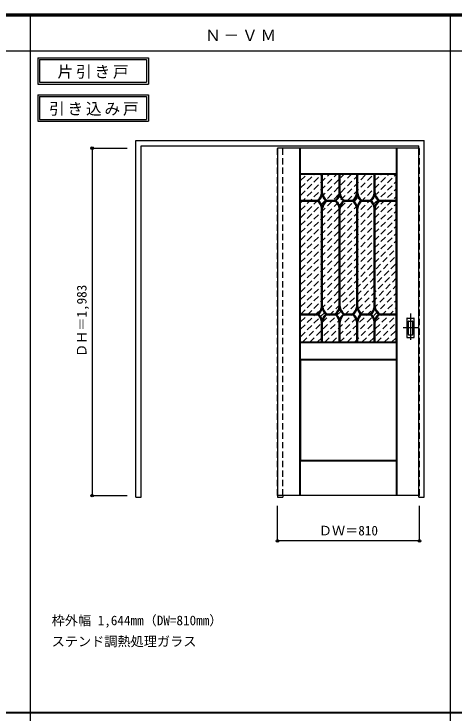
# Model space of a CAD drawing. Units: millimetres, scale not verified. Extents: x -6000 to 5700, y -4307 to 4175.
# Drawn here: x -3011 to -502, y 186 to 4175 of the extents above; entities that cross this region are included whole.
import ezdxf
from ezdxf.enums import TextEntityAlignment as Align

# ---------------------------------------------------------------- set-up
doc = ezdxf.new("R2010")
doc.units = ezdxf.units.MM
doc.header["$LTSCALE"] = 30
doc.header["$PDMODE"] = 32
doc.header["$PDSIZE"] = 15
doc.linetypes.add('CHAIN1', pattern=[8, 5, -1, 1, -1])
doc.linetypes.add('DASHED1', pattern=[1.8, 1.2, -0.6])
for name, color, linetype in [('0-1_通り芯', 4, 'CHAIN1'), ('0-2_扉', 4, 'DASHED1'), ('0-3_仕上げ', 4, 'Continuous'), ('0-4_枠', 3, 'Continuous'), ('0-6_引手', 3, 'Continuous'), ('0-A_文字', 7, 'Continuous'), ('0-B_寸法', 7, 'Continuous'), ('0-C_ハッチ', 4, 'DASHED1'), ('F-1_枠', 6, 'Continuous')]:
    doc.layers.add(name, color=color, linetype=linetype)
doc.styles.add('ＭＳ ゴシック', font='')
doc.styles.get('ＭＳ ゴシック').set_extended_font_data('MS Gothic')

msp = doc.modelspace()

# ---------------------------------------------------------------- linework, layer by layer
at = {"layer": '0-1_通り芯'}
for p, q in [((-750, 2465), (-750, 2303)), ((-709, 2384), (-791, 2384))]:
    msp.add_line(p, q, dxfattribs=at)
at = {"layer": '0-2_扉'}
for p, q in [((-1509, 3409.5), (-1509, 3405.5)), ((-702, 3409.5), (-699, 3409.5))]:
    msp.add_line(p, q, dxfattribs=at)
at = {"layer": '0-2_扉', "color": 3, "linetype": 'Continuous'}
for p, q in [((-1509, 3409.5), (-1509, 1426.5)), ((-702, 3409.5), (-1509, 3409.5)), ((-702, 1426.5), (-1509, 1426.5))]:
    msp.add_line(p, q, dxfattribs=at)
at = {"layer": '0-2_扉'}
msp.add_lwpolyline([(-702, 1426.5), (-699, 1426.5), (-699, 3409.5)], dxfattribs=at)
at = {"layer": '0-3_仕上げ', "color": 7}
for p, q in [((-1381, 1426.5), (-1381, 3409.5)), ((-1379.5, 3262), (-1379.5, 3409.5)), ((-1378, 3263.5), (-1378, 3409.5)), ((-830, 3263.5), (-830, 3409.5)), ((-828.5, 3262), (-828.5, 3409.5)), ((-827, 1426.5), (-827, 3409.5)), ((-1378, 3263.5), (-1379.5, 3262)), ((-1377, 3259.5), (-1379.5, 3262)), ((-830, 3263.5), (-1378, 3263.5)), ((-1379.5, 2204), (-1379.5, 2299)), ((-1378, 2205.5), (-1378, 2297.5)), ((-830, 2297.5), (-1378, 2297.5)), ((-831, 2301.5), (-828.5, 2299)), ((-830, 2297.5), (-828.5, 2299)), ((-830, 2205.5), (-830, 2297.5)), ((-828.5, 2204), (-828.5, 2299)), ((-1378, 2205.5), (-1379.5, 2204)), ((-1377, 2201.5), (-1379.5, 2204)), ((-1378, 2205.5), (-830, 2205.5)), ((-1379.5, 1426.5), (-1379.5, 1624)), ((-1378, 1426.5), (-1378, 1622.5)), ((-830, 1622.5), (-1378, 1622.5)), ((-831, 1626.5), (-828.5, 1624)), ((-830, 1622.5), (-828.5, 1624)), ((-830, 1426.5), (-830, 1622.5)), ((-828.5, 1426.5), (-828.5, 1624))]:
    msp.add_line(p, q, dxfattribs=at)
at = {"layer": '0-3_仕上げ', "color": 3}
for p, q in [((-1377, 2301.5), (-1377, 3259.5)), ((-831, 3259.5), (-1377, 3259.5)), ((-831, 2301.5), (-831, 3259.5)), ((-831, 2301.5), (-1377, 2301.5)), ((-1377, 2201.5), (-831, 2201.5)), ((-1377, 2201.5), (-1377, 1626.5)), ((-831, 2201.5), (-831, 1626.5)), ((-831, 1626.5), (-1377, 1626.5))]:
    msp.add_line(p, q, dxfattribs=at)
at = {"layer": '0-3_仕上げ'}
for p, q in [((-1257, 3154.69), (-1257, 3259.5)), ((-1251, 3154.5), (-1251, 3259.5)), ((-1157, 3154.6), (-1157, 3259.5)), ((-1151, 3154.6), (-1151, 3259.5)), ((-1057, 3154.6), (-1057, 3259.5)), ((-1051, 3154.6), (-1051, 3259.5)), ((-957, 3154.6), (-957, 3259.5)), ((-951, 3154.6), (-951, 3259.5)), ((-1377, 3112.5), (-1279.98, 3112.5)), ((-1228.02, 3112.5), (-1179.98, 3112.5)), ((-1128.02, 3112.5), (-1079.98, 3112.5)), ((-1028.02, 3112.5), (-979.98, 3112.5)), ((-928.02, 3112.5), (-831, 3112.5)), ((-1377, 3106.5), (-1279.98, 3106.5)), ((-1228.02, 3106.5), (-1179.98, 3106.5)), ((-1128.02, 3106.5), (-1079.98, 3106.5)), ((-1028.02, 3106.5), (-979.98, 3106.5)), ((-928.02, 3106.5), (-831, 3106.5)), ((-1257, 2506.6), (-1257, 3064.4)), ((-1251, 2506.6), (-1251, 3064.4)), ((-1157, 2506.6), (-1157, 3064.4)), ((-1151, 2506.6), (-1151, 3064.4)), ((-1057, 2506.6), (-1057, 3064.4)), ((-1051, 2506.6), (-1051, 3064.4)), ((-957, 2506.6), (-957, 3064.4)), ((-951, 2506.6), (-951, 3064.4)), ((-1377, 2464.5), (-1279.98, 2464.5)), ((-1377, 2458.5), (-1279.98, 2458.5)), ((-1228.02, 2464.5), (-1179.98, 2464.5)), ((-1228.02, 2458.5), (-1179.98, 2458.5)), ((-1128.02, 2464.5), (-1079.98, 2464.5)), ((-1128.02, 2458.5), (-1079.98, 2458.5)), ((-1028.02, 2464.5), (-979.98, 2464.5)), ((-1028.02, 2458.5), (-979.98, 2458.5)), ((-928.02, 2464.5), (-831, 2464.5)), ((-928.02, 2458.5), (-831, 2458.5)), ((-1257, 2301.5), (-1257, 2416.4)), ((-1251, 2301.5), (-1251, 2416.4)), ((-1157, 2301.5), (-1157, 2416.4)), ((-1151, 2301.5), (-1151, 2416.4)), ((-1057, 2301.5), (-1057, 2416.4)), ((-1051, 2301.5), (-1051, 2416.4)), ((-957, 2301.5), (-957, 2416.4)), ((-951, 2301.5), (-951, 2416.4))]:
    msp.add_line(p, q, dxfattribs=at)
at = {"layer": '0-3_仕上げ', "linetype": 'CHAIN1'}
for p, q in [((-1254, 3154.5), (-1254, 3259.5)), ((-1154, 3154.5), (-1154, 3259.5)), ((-1054, 3154.5), (-1054, 3259.5)), ((-954, 3154.5), (-954, 3259.5)), ((-1377, 3109.5), (-1279, 3109.5)), ((-1229, 3109.5), (-1179, 3109.5)), ((-1129, 3109.5), (-1079, 3109.5)), ((-1029, 3109.5), (-979, 3109.5)), ((-929, 3109.5), (-831, 3109.5)), ((-1254, 2506.5), (-1254, 3064.5)), ((-1154, 2506.5), (-1154, 3064.5)), ((-1054, 2506.5), (-1054, 3064.5)), ((-954, 2506.5), (-954, 3064.5)), ((-1377, 2461.5), (-1279, 2461.5)), ((-1229, 2461.5), (-1179, 2461.5)), ((-1129, 2461.5), (-1079, 2461.5)), ((-1029, 2461.5), (-979, 2461.5)), ((-929, 2461.5), (-831, 2461.5)), ((-1254, 2301.5), (-1254, 2416.5)), ((-1154, 2301.5), (-1154, 2416.5)), ((-1054, 2301.5), (-1054, 2416.5)), ((-954, 2301.5), (-954, 2416.5))]:
    msp.add_line(p, q, dxfattribs=at)
at = {"layer": '0-3_仕上げ', "color": 7}
for points in [[(-830, 3263.5), (-828.5, 3262), (-831, 3259.5)], [(-1378, 2297.5), (-1379.5, 2299), (-1377, 2301.5)], [(-830, 2205.5), (-828.5, 2204), (-831, 2201.5)], [(-1378, 1622.5), (-1379.5, 1624), (-1377, 1626.5)]]:
    msp.add_lwpolyline(points, dxfattribs=at)
at = {"layer": '0-3_仕上げ'}
for centre, radius, start, end in [((-1313.88, 3158.32), 57, 306.49767, 356.34853), ((-1194.12, 3158.32), 57, 183.65147, 233.50233), ((-1213.88, 3158.32), 57, 306.49767, 356.25364), ((-1094.12, 3158.32), 57, 183.65147, 233.50233), ((-1113.88, 3158.32), 57, 306.49767, 356.25364), ((-994.12, 3158.32), 57, 183.65147, 233.50233), ((-1013.88, 3158.32), 57, 306.49767, 356.25364), ((-894.12, 3158.32), 57, 183.65147, 233.50233), ((-1313.88, 3158.32), 63, 309.20041, 341.88743), ((-1194.12, 3158.32), 63, 198.11257, 230.79959), ((-1213.88, 3158.32), 63, 309.20041, 341.88743), ((-1094.12, 3158.32), 63, 198.11257, 230.79959), ((-1113.88, 3158.32), 63, 309.20041, 341.88743), ((-994.12, 3158.32), 63, 198.11257, 230.79959), ((-1013.88, 3158.32), 63, 309.20041, 341.88743), ((-894.12, 3158.32), 63, 198.11257, 230.79959), ((-1313.88, 3060.68), 57, 3.74636, 53.50233), ((-1313.88, 3060.68), 63, 18.11257, 50.79959), ((-1194.12, 3060.68), 63, 129.20041, 161.88743), ((-1194.12, 3060.68), 57, 126.49767, 176.25364), ((-1213.88, 3060.68), 57, 3.74636, 53.50233), ((-1213.88, 3060.68), 63, 18.11257, 50.79959), ((-1094.12, 3060.68), 63, 129.20041, 161.88743), ((-1094.12, 3060.68), 57, 126.49767, 176.25364), ((-1113.88, 3060.68), 57, 3.74636, 53.50233), ((-1113.88, 3060.68), 63, 18.11257, 50.79959), ((-994.12, 3060.68), 63, 129.20041, 161.88743), ((-994.12, 3060.68), 57, 126.49767, 176.25364), ((-1013.88, 3060.68), 57, 3.74636, 53.50233), ((-1013.88, 3060.68), 63, 18.11257, 50.79959), ((-894.12, 3060.68), 63, 129.20041, 161.88743), ((-894.12, 3060.68), 57, 126.49767, 176.25364), ((-1313.88, 2510.32), 57, 306.49767, 356.25364), ((-1313.88, 2510.32), 63, 309.20041, 341.88743), ((-1194.12, 2510.32), 63, 198.11257, 230.79959), ((-1194.12, 2510.32), 57, 183.74636, 233.50233), ((-1213.88, 2510.32), 57, 306.49767, 356.25364), ((-1213.88, 2510.32), 63, 309.20041, 341.88743), ((-1094.12, 2510.32), 63, 198.11257, 230.79959), ((-1094.12, 2510.32), 57, 183.74636, 233.50233), ((-1113.88, 2510.32), 57, 306.49767, 356.25364), ((-1113.88, 2510.32), 63, 309.20041, 341.88743), ((-994.12, 2510.32), 63, 198.11257, 230.79959), ((-994.12, 2510.32), 57, 183.74636, 233.50233), ((-1013.88, 2510.32), 57, 306.49767, 356.25364), ((-1013.88, 2510.32), 63, 309.20041, 341.88743), ((-894.12, 2510.32), 63, 198.11257, 230.79959), ((-894.12, 2510.32), 57, 183.74636, 233.50233), ((-1313.88, 2412.68), 57, 3.74636, 53.50233), ((-1313.88, 2412.68), 63, 18.11257, 50.79959), ((-1194.12, 2412.68), 63, 129.20041, 161.88743), ((-1194.12, 2412.68), 57, 126.49767, 176.25364), ((-1213.88, 2412.68), 57, 3.74636, 53.50233), ((-1213.88, 2412.68), 63, 18.11257, 50.79959), ((-1094.12, 2412.68), 63, 129.20041, 161.88743), ((-1094.12, 2412.68), 57, 126.49767, 176.25364), ((-1113.88, 2412.68), 57, 3.74636, 53.50233), ((-1113.88, 2412.68), 63, 18.11257, 50.79959), ((-994.12, 2412.68), 63, 129.20041, 161.88743), ((-994.12, 2412.68), 57, 126.49767, 176.25364), ((-1013.88, 2412.68), 57, 3.74636, 53.50233), ((-1013.88, 2412.68), 63, 18.11257, 50.79959), ((-894.12, 2412.68), 63, 129.20041, 161.88743), ((-894.12, 2412.68), 57, 126.49767, 176.25364)]:
    msp.add_arc(centre, radius, start, end, dxfattribs=at)
at = {"layer": '0-3_仕上げ', "linetype": 'CHAIN1'}
for centre, start, end in [((-1313.88, 3158.32), 305.54226, 356.34853), ((-1194.12, 3158.32), 183.65147, 234.45774), ((-1213.88, 3158.32), 305.54226, 356.34853), ((-1094.12, 3158.32), 183.65147, 234.45774), ((-1113.88, 3158.32), 305.54226, 356.34853), ((-994.12, 3158.32), 183.65147, 234.45774), ((-1013.88, 3158.32), 305.54226, 356.34853), ((-894.12, 3158.32), 183.65147, 234.45774), ((-1313.88, 3060.68), 3.65147, 54.45774), ((-1194.12, 3060.68), 125.54226, 176.34853), ((-1213.88, 3060.68), 3.65147, 54.45774), ((-1094.12, 3060.68), 125.54226, 176.34853), ((-1113.88, 3060.68), 3.65147, 54.45774), ((-994.12, 3060.68), 125.54226, 176.34853), ((-1013.88, 3060.68), 3.65147, 54.45774), ((-894.12, 3060.68), 125.54226, 176.34853), ((-1313.88, 2510.32), 305.54226, 356.34853), ((-1194.12, 2510.32), 183.65147, 234.45774), ((-1213.88, 2510.32), 305.54226, 356.34853), ((-1094.12, 2510.32), 183.65147, 234.45774), ((-1113.88, 2510.32), 305.54226, 356.34853), ((-994.12, 2510.32), 183.65147, 234.45774), ((-1013.88, 2510.32), 305.54226, 356.34853), ((-894.12, 2510.32), 183.65147, 234.45774), ((-1313.88, 2412.68), 3.65147, 54.45774), ((-1194.12, 2412.68), 125.54226, 176.34853), ((-1213.88, 2412.68), 3.65147, 54.45774), ((-1094.12, 2412.68), 125.54226, 176.34853), ((-1113.88, 2412.68), 3.65147, 54.45774), ((-994.12, 2412.68), 125.54226, 176.34853), ((-1013.88, 2412.68), 3.65147, 54.45774), ((-894.12, 2412.68), 125.54226, 176.34853)]:
    msp.add_arc(centre, 60, start, end, dxfattribs=at)
at = {"layer": '0-4_枠'}
for p, q in [((-2316, 1418), (-2316, 3453)), ((-2316, 3453), (-672, 3453)), ((-672, 1418), (-672, 3453)), ((-2286, 3423), (-702, 3423)), ((-2286, 1418), (-2286, 3423)), ((-702, 1418), (-702, 3423)), ((-2316, 1418), (-2286, 1418)), ((-1509, 1426.5), (-1509, 1418)), ((-1509, 1418), (-1479, 1418)), ((-1479, 1426.5), (-1479, 1418)), ((-702, 1418), (-672, 1418))]:
    msp.add_line(p, q, dxfattribs=at)
at = {"layer": '0-4_枠', "color": 4, "linetype": 'DASHED1'}
for p, q in [((-1509, 1426.5), (-1509, 3423)), ((-1479, 1426.5), (-1479, 3423))]:
    msp.add_line(p, q, dxfattribs=at)
at = {"layer": '0-6_引手'}
for p, q in [((-771, 2437.5), (-771, 2330.5)), ((-769.5, 2439), (-730.5, 2439)), ((-729, 2330.5), (-729, 2437.5)), ((-769.5, 2329), (-730.5, 2329))]:
    msp.add_line(p, q, dxfattribs=at)
at = {"layer": '0-6_引手', "color": 7}
for p, q in [((-762.5, 2421.5), (-762.5, 2346.5)), ((-761, 2423), (-739, 2423)), ((-737.5, 2346.5), (-737.5, 2421.5)), ((-761, 2345), (-739, 2345))]:
    msp.add_line(p, q, dxfattribs=at)
at = {"layer": '0-6_引手'}
for centre, start, end in [((-769.5, 2437.5), 90, 180), ((-730.5, 2437.5), 0, 90), ((-769.5, 2330.5), 180, 270), ((-730.5, 2330.5), 270, 0)]:
    msp.add_arc(centre, 1.5, start, end, dxfattribs=at)
at = {"layer": '0-6_引手', "color": 7}
for centre, start, end in [((-761, 2421.5), 90, 180), ((-739, 2421.5), 0, 90), ((-761, 2346.5), 180, 270), ((-739, 2346.5), 270, 0)]:
    msp.add_arc(centre, 1.5, start, end, dxfattribs=at)
at = {"layer": '0-A_文字'}
for p, q in [((-2876, 3925), (-2876, 3775)), ((-2866, 3915), (-2866, 3785)), ((-2866, 3915), (-2254.97, 3915)), ((-2254.97, 3915), (-2254.97, 3785)), ((-2876, 3775), (-2244.97, 3775)), ((-2866, 3785), (-2254.97, 3785)), ((-2876, 3713.53), (-2876, 3563.53)), ((-2866, 3703.53), (-2866, 3573.53)), ((-2866, 3703.53), (-2254.97, 3703.53)), ((-2254.97, 3703.53), (-2254.97, 3573.53)), ((-2876, 3563.53), (-2244.97, 3563.53)), ((-2866, 3573.53), (-2254.97, 3573.53))]:
    msp.add_line(p, q, dxfattribs=at)
for points in [[(-2876, 3925), (-2244.97, 3925), (-2244.97, 3775)], [(-2876, 3713.53), (-2244.97, 3713.53), (-2244.97, 3563.53)]]:
    msp.add_lwpolyline(points, dxfattribs=at)
at = {"layer": '0-B_寸法', "color": 4}
for p, q in [((-2566, 3409.5), (-2566, 1426.5)), ((-2566, 3409.5), (-2366, 3409.5)), ((-2566, 1426.5), (-2366, 1426.5)), ((-1509, 1168), (-1509, 1368)), ((-699, 1168), (-699, 1368)), ((-699, 1168), (-1509, 1168))]:
    msp.add_line(p, q, dxfattribs=at)
at = {"layer": '0-B_寸法'}
for p in [(-2566, 3409.5), (-2566, 1426.5), (-1509, 1168), (-699, 1168)]:
    msp.add_point(p, dxfattribs=at)
at = {"layer": '0-C_ハッチ'}
for p, q in [((-1377, 3224.56), (-1342.06, 3259.5)), ((-1377, 3139.71), (-1257.21, 3259.5)), ((-1377, 3182.13), (-1299.63, 3259.5)), ((-1377, 2757.87), (-875.37, 3259.5)), ((-1377, 2800.29), (-917.79, 3259.5)), ((-1377, 2842.72), (-960.22, 3259.5)), ((-1377, 2885.15), (-1002.65, 3259.5)), ((-1377, 2927.57), (-1045.07, 3259.5)), ((-1377, 2970), (-1087.5, 3259.5)), ((-1377, 3012.43), (-1129.93, 3259.5)), ((-1377, 3054.85), (-1172.35, 3259.5)), ((-1377, 3097.28), (-1214.78, 3259.5)), ((-1377, 2715.44), (-832.94, 3259.5)), ((-1377, 2673.02), (-831, 3219.02)), ((-1377, 2630.59), (-831, 3176.59)), ((-1377, 2588.16), (-831, 3134.16)), ((-1377, 2545.74), (-831, 3091.74)), ((-1377, 2503.31), (-831, 3049.31)), ((-1377, 2460.88), (-831, 3006.88)), ((-1377, 2418.46), (-831, 2964.46)), ((-1377, 2376.03), (-831, 2922.03)), ((-1377, 2333.6), (-831, 2879.6)), ((-1366.68, 2301.5), (-831, 2837.18)), ((-1324.25, 2301.5), (-831, 2794.75)), ((-1281.83, 2301.5), (-831, 2752.33)), ((-1239.4, 2301.5), (-831, 2709.9)), ((-1196.97, 2301.5), (-831, 2667.47)), ((-1154.55, 2301.5), (-831, 2625.05)), ((-1112.12, 2301.5), (-831, 2582.62)), ((-1069.69, 2301.5), (-831, 2540.19)), ((-1027.27, 2301.5), (-831, 2497.77)), ((-984.84, 2301.5), (-831, 2455.34)), ((-942.41, 2301.5), (-831, 2412.91)), ((-899.99, 2301.5), (-831, 2370.49)), ((-857.56, 2301.5), (-831, 2328.06))]:
    msp.add_line(p, q, dxfattribs=at)
at = {"layer": 'F-1_枠'}
for p, q in [((-6000, 4175), (5700, 4175)), ((-6000, 4170), (5700, 4170)), ((-6000, 4165), (5700, 4165)), ((-2916, -3790), (-2916, 4175)), ((-522, -3790), (-522, 4175)), ((-6000, 3965), (5700, 3965)), ((-6000, 190.5), (5700, 190.5)), ((-6000, 187.5), (5700, 187.5))]:
    msp.add_line(p, q, dxfattribs=at)

# ---------------------------------------------------------------- texts
at = {"layer": '0-A_文字', "style": 'ＭＳ ゴシック'}
for s, p in [('枠外幅 1,644mm（DW=810mm）', (-2796, 670.5)), ('ステンド調熱処理ガラス', (-2796, 550.5))]:
    msp.add_text(s, height=54.99, dxfattribs=at).set_placement(p, align=Align.BOTTOM_LEFT)
at = {"layer": '0-A_文字', "char_height": 65.98, "attachment_point": 7, "style": 'ＭＳ ゴシック'}
for s, insert in [('\\T1.17;Ｎ－ＶＭ', (-1921.5, 4020)), ('\\T1.17;片引き戸', (-2762.98, 3805)), ('\\T1.17;引き込み戸', (-2811.34, 3593.53))]:
    msp.add_mtext(s, dxfattribs=dict(at, insert=insert))
at = {"layer": '0-B_寸法', "style": 'ＭＳ ゴシック'}
msp.add_text('ＤＨ＝1,983', height=54.99, rotation=90, dxfattribs=at).set_placement((-2581, 2217.75), align=Align.BOTTOM_LEFT)
msp.add_text('ＤＷ＝810', height=54.99, dxfattribs=at).set_placement((-1272.75, 1183), align=Align.BOTTOM_LEFT)

doc.saveas('drawing.dxf')
